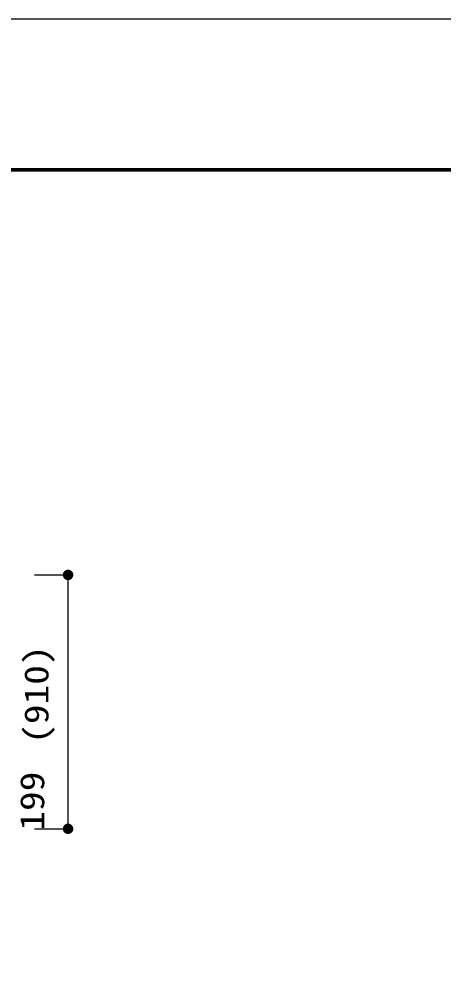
# Model space of a CAD drawing. Units: millimetres, scale not verified. Extents: x -22790 to 8910, y -6308 to 6308.
# Drawn here: x 1336 to 2858, y 2905 to 6308 of the extents above; entities that cross this region are included whole.
import ezdxf
from ezdxf.enums import TextEntityAlignment as Align

# ---------------------------------------------------------------- set-up
doc = ezdxf.new("R2010")
doc.units = ezdxf.units.MM
doc.header["$LTSCALE"] = 30
for name, color, linetype, lineweight in [('0-F_00クル-フ-6寸法', 132, 'Continuous', 25), ('1-3_図面枠', 7, 'Continuous', 25), ('1-4_Axis_waku', 7, 'Continuous', 25)]:
    doc.layers.add(name, color=color, linetype=linetype, lineweight=lineweight)
doc.styles.add('ＭＳ ゴシック', font='')
doc.styles.get('ＭＳ ゴシック').set_extended_font_data('MS Gothic')

msp = doc.modelspace()

# ---------------------------------------------------------------- linework, layer by layer
at = {"layer": '0-F_00クル-フ-6寸法', "color": 4}
for p, q in [((1392.72, 4310.27), (1512.72, 4310.27)), ((1512.72, 3398.27), (1512.72, 4310.27)), ((1392.72, 3398.27), (1512.72, 3398.27))]:
    msp.add_line(p, q, dxfattribs=at)
at = {"layer": '0-F_00クル-フ-6寸法'}
for points in [[(1512.72, 4310.27), (1496.89, 4320.32), (1498.28, 4322.22)], [(1512.72, 4310.27), (1498.28, 4322.22), (1499.89, 4323.94)], [(1512.72, 4310.27), (1499.89, 4323.94), (1501.7, 4325.44)], [(1512.72, 4310.27), (1501.7, 4325.44), (1503.69, 4326.7)], [(1512.72, 4310.27), (1503.69, 4326.7), (1505.82, 4327.7)], [(1512.72, 4310.27), (1505.82, 4327.7), (1508.06, 4328.43)], [(1512.72, 4310.27), (1508.06, 4328.43), (1510.37, 4328.87)], [(1512.72, 4310.27), (1510.37, 4328.87), (1512.72, 4329.02)], [(1512.72, 4310.27), (1512.72, 4329.02), (1515.07, 4328.87)], [(1512.72, 4310.27), (1515.07, 4328.87), (1517.39, 4328.43)], [(1512.72, 4310.27), (1517.39, 4328.43), (1519.62, 4327.7)], [(1512.72, 4310.27), (1519.62, 4327.7), (1521.76, 4326.7)], [(1512.72, 4310.27), (1521.76, 4326.7), (1523.74, 4325.44)], [(1512.72, 4310.27), (1523.74, 4325.44), (1525.56, 4323.94)], [(1512.72, 4310.27), (1525.56, 4323.94), (1527.17, 4322.22)], [(1512.72, 4310.27), (1527.17, 4322.22), (1528.55, 4320.32)], [(1512.72, 4310.27), (1494.01, 4311.45), (1494.3, 4313.78)], [(1512.72, 4310.27), (1494.01, 4309.09), (1494.01, 4311.45)], [(1512.72, 4310.27), (1494.3, 4306.76), (1494.01, 4309.09)], [(1512.72, 4310.27), (1494.3, 4313.78), (1494.89, 4316.07)], [(1512.72, 4310.27), (1494.89, 4304.48), (1494.3, 4306.76)], [(1512.72, 4310.27), (1494.89, 4316.07), (1495.76, 4318.25)], [(1512.72, 4310.27), (1495.76, 4302.29), (1494.89, 4304.48)], [(1512.72, 4310.27), (1495.76, 4318.25), (1496.89, 4320.32)], [(1512.72, 4310.27), (1496.89, 4300.22), (1495.76, 4302.29)], [(1512.72, 4310.27), (1498.28, 4298.32), (1496.89, 4300.22)], [(1512.72, 4310.27), (1499.89, 4296.6), (1498.28, 4298.32)], [(1512.72, 4310.27), (1501.7, 4295.1), (1499.89, 4296.6)], [(1512.72, 4310.27), (1503.69, 4293.84), (1501.7, 4295.1)], [(1512.72, 4310.27), (1505.82, 4292.84), (1503.69, 4293.84)], [(1512.72, 4310.27), (1508.06, 4292.11), (1505.82, 4292.84)], [(1512.72, 4310.27), (1510.37, 4291.67), (1508.06, 4292.11)], [(1512.72, 4310.27), (1512.72, 4291.52), (1510.37, 4291.67)], [(1512.72, 4310.27), (1528.55, 4320.32), (1529.69, 4318.25)], [(1512.72, 4310.27), (1529.69, 4318.25), (1530.55, 4316.07)], [(1512.72, 4310.27), (1530.55, 4316.07), (1531.14, 4313.78)], [(1512.72, 4310.27), (1531.14, 4313.78), (1531.44, 4311.45)], [(1512.72, 4310.27), (1531.44, 4311.45), (1531.44, 4309.09)], [(1512.72, 4310.27), (1515.07, 4291.67), (1512.72, 4291.52)], [(1512.72, 4310.27), (1517.39, 4292.11), (1515.07, 4291.67)], [(1512.72, 4310.27), (1519.62, 4292.84), (1517.39, 4292.11)], [(1512.72, 4310.27), (1521.76, 4293.84), (1519.62, 4292.84)], [(1512.72, 4310.27), (1523.74, 4295.1), (1521.76, 4293.84)], [(1512.72, 4310.27), (1525.56, 4296.6), (1523.74, 4295.1)], [(1512.72, 4310.27), (1527.17, 4298.32), (1525.56, 4296.6)], [(1512.72, 4310.27), (1528.55, 4300.22), (1527.17, 4298.32)], [(1512.72, 4310.27), (1529.69, 4302.29), (1528.55, 4300.22)], [(1512.72, 4310.27), (1530.55, 4304.48), (1529.69, 4302.29)], [(1512.72, 4310.27), (1531.14, 4306.76), (1530.55, 4304.48)], [(1512.72, 4310.27), (1531.44, 4309.09), (1531.14, 4306.76)], [(1512.72, 3398.27), (1494.3, 3401.78), (1494.89, 3404.07)], [(1512.72, 3398.27), (1494.89, 3404.07), (1495.76, 3406.25)], [(1512.72, 3398.27), (1495.76, 3406.25), (1496.89, 3408.32)], [(1512.72, 3398.27), (1496.89, 3408.32), (1498.28, 3410.22)], [(1512.72, 3398.27), (1498.28, 3410.22), (1499.89, 3411.94)], [(1512.72, 3398.27), (1499.89, 3411.94), (1501.7, 3413.44)], [(1512.72, 3398.27), (1501.7, 3413.44), (1503.69, 3414.7)], [(1512.72, 3398.27), (1503.69, 3414.7), (1505.82, 3415.7)], [(1512.72, 3398.27), (1505.82, 3415.7), (1508.06, 3416.43)], [(1512.72, 3398.27), (1508.06, 3416.43), (1510.37, 3416.87)], [(1512.72, 3398.27), (1510.37, 3416.87), (1512.72, 3417.02)], [(1512.72, 3398.27), (1512.72, 3417.02), (1515.07, 3416.87)], [(1512.72, 3398.27), (1515.07, 3416.87), (1517.39, 3416.43)], [(1512.72, 3398.27), (1517.39, 3416.43), (1519.62, 3415.7)], [(1512.72, 3398.27), (1519.62, 3415.7), (1521.76, 3414.7)], [(1512.72, 3398.27), (1521.76, 3414.7), (1523.74, 3413.44)], [(1512.72, 3398.27), (1523.74, 3413.44), (1525.56, 3411.94)], [(1512.72, 3398.27), (1525.56, 3411.94), (1527.17, 3410.22)], [(1512.72, 3398.27), (1527.17, 3410.22), (1528.55, 3408.32)], [(1512.72, 3398.27), (1528.55, 3408.32), (1529.69, 3406.25)], [(1512.72, 3398.27), (1529.69, 3406.25), (1530.55, 3404.07)], [(1512.72, 3398.27), (1530.55, 3404.07), (1531.14, 3401.78)], [(1512.72, 3398.27), (1494.01, 3399.45), (1494.3, 3401.78)], [(1512.72, 3398.27), (1494.01, 3397.09), (1494.01, 3399.45)], [(1512.72, 3398.27), (1494.3, 3394.76), (1494.01, 3397.09)], [(1512.72, 3398.27), (1494.89, 3392.48), (1494.3, 3394.76)], [(1512.72, 3398.27), (1495.76, 3390.29), (1494.89, 3392.48)], [(1512.72, 3398.27), (1496.89, 3388.22), (1495.76, 3390.29)], [(1512.72, 3398.27), (1498.28, 3386.32), (1496.89, 3388.22)], [(1512.72, 3398.27), (1499.89, 3384.6), (1498.28, 3386.32)], [(1512.72, 3398.27), (1501.7, 3383.1), (1499.89, 3384.6)], [(1512.72, 3398.27), (1503.69, 3381.84), (1501.7, 3383.1)], [(1512.72, 3398.27), (1505.82, 3380.84), (1503.69, 3381.84)], [(1512.72, 3398.27), (1508.06, 3380.11), (1505.82, 3380.84)], [(1512.72, 3398.27), (1510.37, 3379.67), (1508.06, 3380.11)], [(1512.72, 3398.27), (1512.72, 3379.52), (1510.37, 3379.67)], [(1512.72, 3398.27), (1531.14, 3401.78), (1531.44, 3399.45)], [(1512.72, 3398.27), (1531.44, 3399.45), (1531.44, 3397.09)], [(1512.72, 3398.27), (1515.07, 3379.67), (1512.72, 3379.52)], [(1512.72, 3398.27), (1517.39, 3380.11), (1515.07, 3379.67)], [(1512.72, 3398.27), (1519.62, 3380.84), (1517.39, 3380.11)], [(1512.72, 3398.27), (1521.76, 3381.84), (1519.62, 3380.84)], [(1512.72, 3398.27), (1523.74, 3383.1), (1521.76, 3381.84)], [(1512.72, 3398.27), (1525.56, 3384.6), (1523.74, 3383.1)], [(1512.72, 3398.27), (1527.17, 3386.32), (1525.56, 3384.6)], [(1512.72, 3398.27), (1528.55, 3388.22), (1527.17, 3386.32)], [(1512.72, 3398.27), (1529.69, 3390.29), (1528.55, 3388.22)], [(1512.72, 3398.27), (1530.55, 3392.48), (1529.69, 3390.29)], [(1512.72, 3398.27), (1531.14, 3394.76), (1530.55, 3392.48)], [(1512.72, 3398.27), (1531.44, 3397.09), (1531.14, 3394.76)]]:
    msp.add_solid(points, dxfattribs=at)
at = {"layer": '1-3_図面枠'}
msp.add_lwpolyline([(-8910, -6307.5), (-8910, 6307.5), (8910, 6307.5), (8910, -6307.5)], close=True, dxfattribs=at)
at = {"layer": '1-4_Axis_waku'}
for p, q in [((-7778.4, 5769.9), (8408.4, 5769.9)), ((-7777.8, 5769.3), (8407.8, 5769.3)), ((-7777.2, 5768.7), (8407.2, 5768.7)), ((-7776.6, 5768.1), (8406.6, 5768.1)), ((-7776, 5767.5), (8406, 5767.5)), ((-7775.4, 5766.9), (8405.4, 5766.9)), ((-7774.8, 5766.3), (8404.8, 5766.3)), ((-7774.2, 5765.7), (8404.2, 5765.7)), ((-7773.6, 5765.1), (8403.6, 5765.1)), ((-7773, 5764.5), (8403, 5764.5)), ((-7772.4, 5763.9), (8402.4, 5763.9)), ((-7771.8, 5763.3), (8401.8, 5763.3)), ((-7771.2, 5762.7), (8401.2, 5762.7)), ((-7770.6, 5762.1), (8400.6, 5762.1)), ((-7770, 5761.5), (8400, 5761.5))]:
    msp.add_line(p, q, dxfattribs=at)

# ---------------------------------------------------------------- texts
at = {"layer": '0-F_00クル-フ-6寸法', "color": 3, "style": 'ＭＳ ゴシック', "width": 1.2}
for s, p in [('(910)', (1468.3, 3703.41)), ('199', (1453.13, 3391.51))]:
    msp.add_text(s, height=86.66, rotation=90, dxfattribs=at).set_placement(p, align=Align.BOTTOM_LEFT)

doc.saveas('drawing.dxf')
